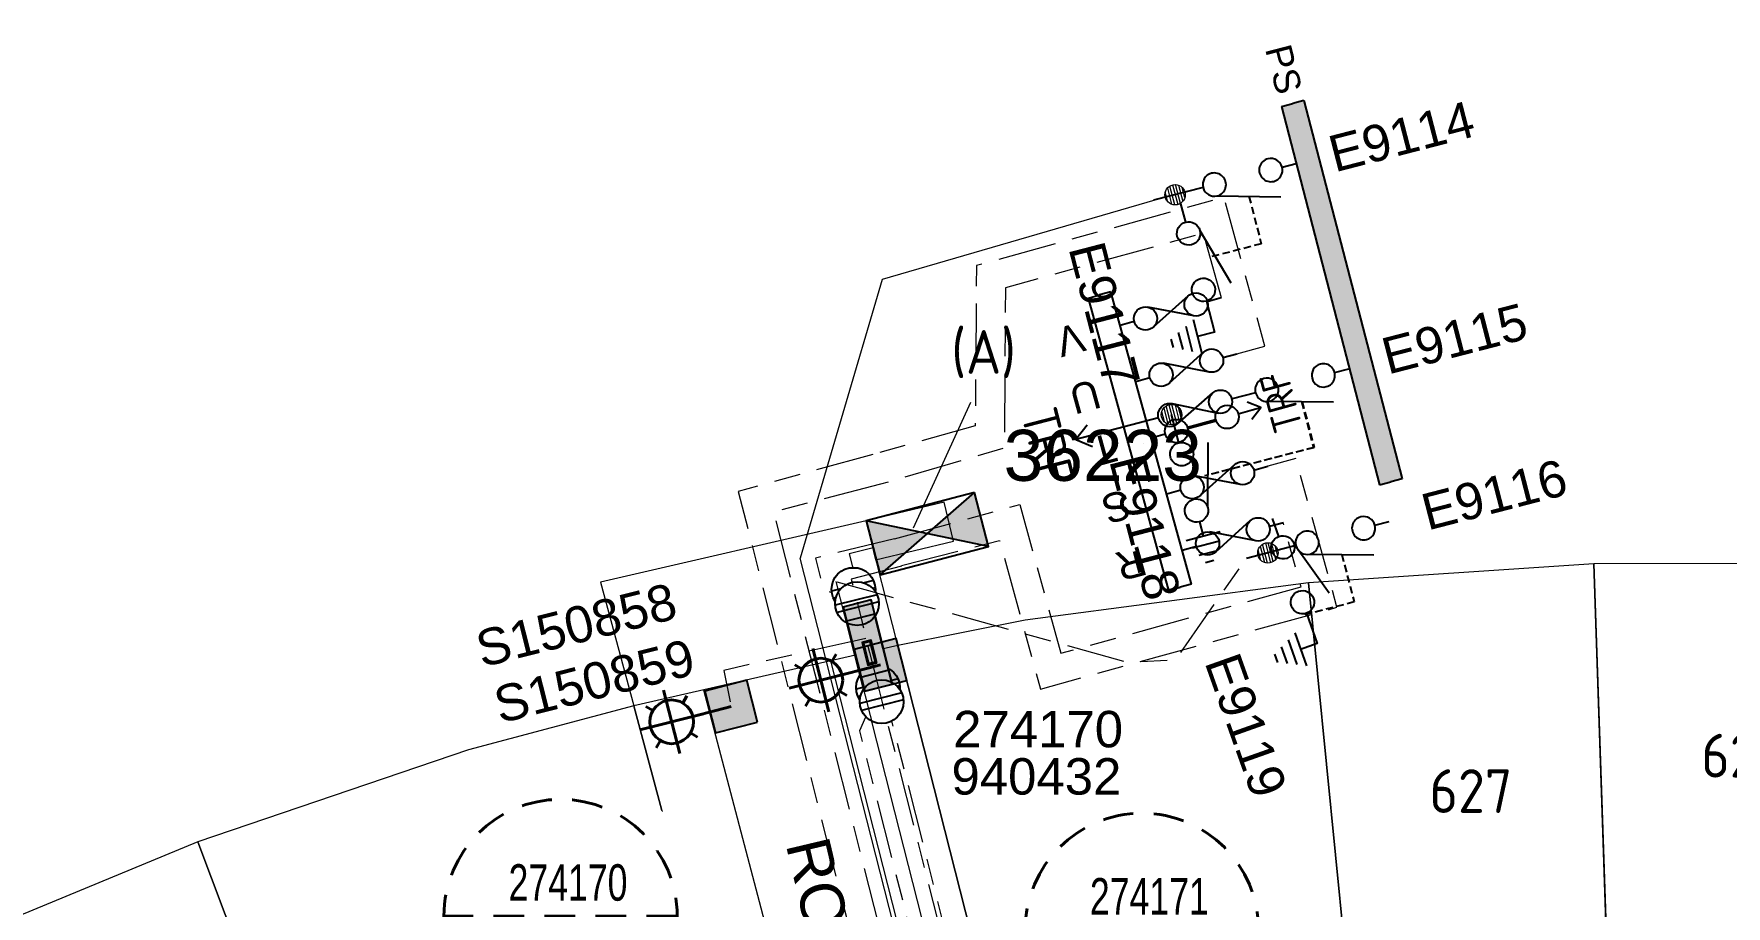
# Model space of a CAD drawing. Header units: metres. Extents: x 286940 to 288014, y 6148948 to 6150082.
# Drawn here: x 287141 to 287257.1, y 6149731.5 to 6149791.4 of the extents above; entities that cross this region are included whole.
import ezdxf
from ezdxf.enums import TextEntityAlignment as Align

# ---------------------------------------------------------------- set-up
doc = ezdxf.new("R2010")
doc.units = ezdxf.units.M
for name, pattern in [('A', [0]), ('Cable Exist UG', [8.2, 4, -1.2, 1.8, -1.2]), ('CENTERX2', [4, 2.5, -0.5, 0.5, -0.5]), ('Dash', [5, 3, -2]), ('DASHED', [0.75, 0.5, -0.25]), ('IE Trench LV', [6.5, 5, -1.5])]:
    doc.linetypes.add(name, pattern=pattern)
doc.layers.get('0').update_dxf_attribs({"color": 6})
for name, color, linetype, lineweight in [('_User Kerbs', 2, 'Continuous', 5), ('_User Stage 6 Trench', 255, 'Continuous', 5), ('Cadastre Developer_SP_NEW', 2, 'Continuous', 5), ('Cadastre Easements_SP_NEW', 2, 'Continuous', 5), ('Cadastre Roads_SP_NEW', 251, 'Continuous', 5)]:
    doc.layers.add(name, color=color, linetype=linetype, lineweight=lineweight)
for name, color, linetype in [('_User Stage 6 Columns', 2, 'Continuous'), ('_User Stage 6 HV', 7, 'Continuous'), ('_User Stage 6 Lanterns', 2, 'Continuous'), ('_User Stage 6 Lots', 7, 'Continuous'), ('_User Stage 6 LV', 7, 'Continuous'), ('Equip_HV_NEW', 2, 'Continuous'), ('Equip_LV_EXT', 7, 'Continuous'), ('Notes', 7, 'Continuous'), ('Notes_HV_MISC', 7, 'Continuous'), ('Notes_LV_MISC', 7, 'Continuous'), ('Notes_SL_MISC', 7, 'Continuous'), ('Notes_SP_MISC', 7, 'Continuous'), ('Panels_LV_SL_NEW', 2, 'Continuous'), ('Sub_LV_EXT', 7, 'Continuous'), ('Sub_SP_EXT', 7, 'Continuous'), ('Trench_SP_NEW', 2, 'Continuous')]:
    doc.layers.add(name, color=color, linetype=linetype)
doc.styles.add('ARIAL', font='arial.ttf', dxfattribs={"height": 2})
doc.styles.add('COLUMN_LABEL', font='arial.ttf')
doc.styles.add('iecARIAL', font='arial.ttf', dxfattribs={"height": 2})
doc.styles.add('iecDevPlan', font='isocp.shx', dxfattribs={"height": 1.8})
doc.styles.add('IESYMBOL1', font='isocp.shx')
doc.styles.add('LotNum', font='isocp.shx', dxfattribs={"height": 1.8})
doc.styles.add('POLE_LABEL', font='arial.ttf')
doc.styles.add('RoadName', font='arial.ttf', dxfattribs={"height": 2.5})
doc.styles.get("Standard").update_dxf_attribs({"font": 'arial.ttf'})
doc.styles.add('SWG_LABEL', font='arial.ttf')
doc.styles.add('SWITCH_LABEL', font='arial.ttf', dxfattribs={"height": 2.5})
doc.linetypes.add('Cable New UG', pattern='A,7,-0.25,["x",Standard,S=2,R=0,X=0.2,Y=-0.8],-2.1', length=9.35)
doc.linetypes.add('Cable x', pattern='A,7,-0.25,["x",Standard,S=2,R=0,X=0.2,Y=-0.8],-2.1', length=9.35)
doc.linetypes.add('IE Trench HV', pattern='A,7,-0.2,["/",Standard,S=3,R=0,X=0.6,Y=-1.4],-2.5', length=9.7)

# ---------------------------------------------------------------- blocks, each defined once
blk = doc.blocks.new('*U91')
for tag, height, flags, p in [('ASSET_NUM', 2.5, 8, (2, 4)), ('STREET_CODE', 0.2, 9, (1.5, 2)), ('OWNED_BY', 0.2, 9, (1.5, 1.8))]:
    blk.add_attdef(tag, text='', height=height, dxfattribs=dict(flags=flags)).set_placement(p, align=Align.MIDDLE_LEFT)
blk.add_wipeout([(-2.47, 0.99), (2.47, 0.99), (2.47, -0.99), (-2.47, -0.99)])
at = {"lineweight": -3}
blk.add_lwpolyline([(-2.47, 0.99), (2.47, 0.99), (2.47, -0.99), (-2.47, -0.99)], close=True, dxfattribs=at)
for tag, flags, p in [('OPERATED_BY', 9, (1.5, 1.6)), ('STATE', 9, (1.5, 1.2)), ('MAINTAINED_BY', 9, (1.5, 1.4)), ('SUPPORT_TYPE', 9, (1.5, 1)), ('SUBURB', 9, (1.5, 0.2)), ('STREETNAME', 9, (1.5, 0)), ('USAGE', 9, (1.5, 0.8)), ('LEGEND', 9, (1.5, 0.6)), ('PARENT', 9, (1.5, 0.4)), ('Z', 1, (1.5, -0.6)), ('LOCATION', 9, (1.5, -0.2)), ('NOTES', 9, (1.5, -0.4))]:
    blk.add_attdef(tag, text='', height=0.2, dxfattribs=dict(flags=flags)).set_placement(p, align=Align.MIDDLE_LEFT)
blk = doc.blocks.new('*U89')
for tag, p, flags in [('CONSTRUCTED_VOLTAGE', (0.89, -2.37), 9), ('OPERATED_BY', (0.87, -3.08), 9), ('ORIENTATION', (0.87, -3.62), 9), ('OWNED_BY', (0.88, -3.37), 9), ('ACTUAL_STATUS', (0.9, -2.61), 9), ('MAINTAINED_BY', (0.89, -2.84), 9), ('STATE', (0.86, -4.31), 9), ('SWITCH_TYPE', (0.86, -4.56), 9), ('USAGE', (0.88, -3.86), 9), ('LEGEND', (0.87, -4.82), 9), ('NOTES', (0.88, -4.06), 1), ('Z', (0.87, -5.06), 9)]:
    blk.add_attdef(tag, p, '', height=0.2, dxfattribs=dict(flags=flags))
blk.add_wipeout([(-1.06, 1.06), (-1.18, 0.92), (-1.29, 0.76), (-1.37, 0.59), (-1.43, 0.42), (-1.48, 0.23), (-1.49, 0.05), (-1.49, -0.14), (-1.46, -0.33), (-1.41, -0.51), (-1.33, -0.68), (-1.24, -0.84), (-1.12, -0.99), (-0.99, -1.12), (-0.84, -1.24), (-0.68, -1.33), (-0.51, -1.41), (-0.33, -1.46), (-0.14, -1.49), (0.05, -1.49), (0.23, -1.48), (0.42, -1.43), (0.59, -1.37), (0.76, -1.29), (0.92, -1.18), (1.06, -1.06), (1.18, -0.92), (1.29, -0.76), (1.37, -0.59), (1.43, -0.42), (1.48, -0.23), (1.49, -0.05), (1.49, 0.14), (1.46, 0.33), (1.41, 0.51), (1.33, 0.68), (1.24, 0.84), (1.12, 0.99), (0.99, 1.12), (0.84, 1.24), (0.68, 1.33), (0.51, 1.41), (0.33, 1.46), (0.14, 1.49), (-0.05, 1.49), (-0.23, 1.48), (-0.42, 1.43), (-0.59, 1.37), (-0.76, 1.29), (-0.92, 1.18)])
for p, q in [((-0.25, -1.48), (-0.25, 1.48)), ((0.25, -1.48), (0.25, 1.48))]:
    blk.add_line(p, q)
blk.add_circle((0, 0), 1.5)
at = {"flags": 9}
blk.add_attdef('TYPE', text='', height=0.2, dxfattribs=at).set_placement((0.88, -1.45), align=Align.MIDDLE_LEFT)
for tag, p in [('OPERATING_VOLTAGE', (0.89, -1.82)), ('NO_PHASES', (0.88, -2.1))]:
    blk.add_attdef(tag, p, '', height=0.2, dxfattribs=at)
blk = doc.blocks.new('PANEL_NEW')
at = {"layer": 'Panels_LV_SL_NEW'}
h = blk.add_hatch(color=256, dxfattribs=at)
h.paths.add_polyline_path([(-0.8, -0.32), (0.8, -0.32), (0.8, 0.32), (-0.8, 0.32)])
h.paths.add_polyline_path([(-0.72, 0.24), (0.72, 0.24), (0.72, -0.24), (-0.72, -0.24)], flags=16)
for points in [[(-0.8, -0.32), (0.8, -0.32), (0.8, 0.32), (-0.8, 0.32)], [(-0.72, -0.24), (0.72, -0.24), (0.72, 0.24), (-0.72, 0.24)]]:
    blk.add_lwpolyline(points, close=True)
blk.add_attdef('PARENT', (1.52, -2.43), '', height=2.5, rotation=90)
for tag, flags, p in [('CONNECTOR_TYPE', 9, (1.5, 0)), ('CONSTRUCTED_VOLTAGE', 9, (1.5, -0.2)), ('OPERATING_VOLTAGE', 9, (1.5, -0.6)), ('ORIENTATION', 9, (1.5, -0.8)), ('OWNED_BY', 9, (1.5, -1)), ('OPERATED_BY', 9, (1.5, -1.2)), ('NO_PHASES', 9, (1.5, -0.4)), ('STATE', 9, (1.5, -1.6)), ('Z', 1, (1.5, -2.2)), ('MAINTAINED_BY', 9, (1.5, -1.4)), ('USAGE', 9, (1.5, -1.8)), ('NOTES', 9, (1.5, -2))]:
    blk.add_attdef(tag, text='', height=0.2, dxfattribs=dict(flags=flags)).set_placement(p, align=Align.MIDDLE_LEFT)
blk = doc.blocks.new('*U39')
blk.add_blockref('*U91', (0, 2.01))
for tag, flags, p in [('OWNED_BY', 9, (1.5, -0.2)), ('OPERATED_BY', 9, (1.5, -0.4)), ('STATE', 9, (1.5, -0.8)), ('SUPPORT_TYPE', 9, (1.5, -1)), ('MAINTAINED_BY', 9, (1.5, -0.6)), ('USAGE', 9, (1.5, -1.2)), ('SUBURB', 9, (1.5, -1.8)), ('STREETNAME', 9, (1.5, -2)), ('LEGEND', 9, (1.5, -1.4)), ('PARENT', 9, (1.5, -1.6)), ('LOCATION', 9, (1.5, -2.2)), ('NOTES', 9, (1.5, -2.4)), ('Z', 1, (1.5, -2.6))]:
    blk.add_attdef(tag, text='', height=0.2, dxfattribs=dict(flags=flags)).set_placement(p, align=Align.MIDDLE_LEFT)
for name, p in [('*U89', (-3.47, 2.02)), ('*U89', (3.47, 2.01)), ('PANEL_NEW', (0, 2.01))]:
    blk.add_blockref(name, p)
for tag, height, flags, p in [('ASSET_NUM', 2.5, 8, (2, 4.78)), ('STREET_CODE', 0.2, 9, (1.5, 0))]:
    blk.add_attdef(tag, text='', height=height, dxfattribs=dict(flags=flags)).set_placement(p, align=Align.MIDDLE_LEFT)
blk = doc.blocks.new('BUS_8DJ10_3_SWITCH_NEW')
for p, q in [((-1.6, 0), (-1.6, 26.8)), ((-1.6, 26.8), (-0.8, 26.8)), ((0, 26.8), (-0.8, 26.8)), ((0, 0), (0, 26.8)), ((-1.6, 0), (-0.8, 0)), ((0, 0), (-0.8, 0))]:
    blk.add_line(p, q)
at = {"style": 'ARIAL'}
blk.add_attdef('SWG_TYPE', text='', height=1.8, rotation=90, dxfattribs=at).set_placement((-0.8, 27.54), align=Align.MIDDLE_LEFT)
blk.add_attdef('SUB_TYPE', text='', height=1.8, rotation=90, dxfattribs=at).set_placement((-0.8, -0.76), align=Align.MIDDLE_RIGHT)
blk = doc.blocks.new('SWG_SIE_ES_NEW')
for p, q in [((-5.79, 0.78), (-1.79, 1.93)), ((0.01, -1.21), (2.41, -1.21)), ((0.31, -1.81), (2.11, -1.81)), ((0.61, -2.41), (1.81, -2.41)), ((0.92, -3.01), (1.52, -3.01))]:
    blk.add_line(p, q)
for points in [[(-5.79, -0.82, -1), (-5.79, 0.78, -1)], [(-1.79, -0.81, -1), (-1.79, 0.79, -1)]]:
    blk.add_lwpolyline(points, format="xyb", close=True)
for points in [[(-6.59, -0.02), (-7.89, -0.02)], [(-0.99, -0.01), (1.21, -0.01), (1.21, -1.21)]]:
    blk.add_lwpolyline(points)
at = {"flags": 1}
blk.add_attdef('Z', (0, 0), '', height=0.2, dxfattribs=at)
at = {"style": 'SWITCH_LABEL', "flags": 9}
blk.add_attdef('STREET_CODE', text='', height=0.2, dxfattribs=at).set_placement((0, -0.2), align=Align.MIDDLE_LEFT)
at = {"flags": 9}
for tag, p in [('ORIENTATION', (0, -0.4)), ('SUBURB', (0, -1)), ('STREETNAME', (0, -1.2)), ('PARENT', (0, -0.6)), ('USAGE', (0, -0.8)), ('OPERATED_BY', (0, -2.01)), ('LOCATION', (0, -1.4)), ('NOTES', (0, -1.6)), ('OWNED_BY', (0, -1.78)), ('MAINTAINED_BY', (0, -2.21))]:
    blk.add_attdef(tag, text='', height=0.2, dxfattribs=at).set_placement(p, align=Align.MIDDLE_LEFT)
at = {"style": 'ARIAL', "flags": 8}
blk.add_attdef('ASSET_NUM', text='', height=2, dxfattribs=at).set_placement((14.3, -5.09), align=Align.MIDDLE_RIGHT)
blk = doc.blocks.new('SWG_SIE_SU_NEW')
blk.add_line((5.81, 0.79), (1.59, 1.94))
at = {"linetype": 'A', "lineweight": 0}
for p, q in [((7.98, 0.35), (7.98, -0.37)), ((8.18, -0.58), (8.18, 0.56)), ((8.38, 0.66), (8.38, -0.68)), ((8.58, -0.71), (8.58, 0.69)), ((8.78, 0.66), (8.78, -0.68)), ((8.98, -0.59), (8.98, 0.56)), ((9.18, 0.35), (9.18, -0.38))]:
    blk.add_line(p, q, dxfattribs=at)
at = {"linetype": 'DASHED'}
blk.add_lwpolyline([(3.7, 1.36), (3.7, 4.73), (7.22, 4.73)], dxfattribs=at)
for points in [[(1, 0), (0, 0)], [(6.6, -0.01), (10.1, -0.01)]]:
    blk.add_lwpolyline(points)
for points in [[(1.8, -0.8, 1), (1.8, 0.8, 1)], [(5.8, -0.81, 1), (5.8, 0.79, 1)]]:
    blk.add_lwpolyline(points, format="xyb", close=True)
at = {"linetype": 'A', "lineweight": 0}
blk.add_circle((8.58, -0.01), 0.7, dxfattribs=at)
at = {"style": 'SWG_LABEL', "flags": 8}
blk.add_attdef('ASSET_NUM', text='', height=2.5, rotation=179.9544, dxfattribs=at).set_placement((-2.4, 0.01), align=Align.MIDDLE_LEFT)
at = {"flags": 1}
blk.add_attdef('Z', (0, 0), '', height=0.2, dxfattribs=at)
at = {"style": 'SWITCH_LABEL', "flags": 9}
blk.add_attdef('STREET_CODE', text='', height=0.2, dxfattribs=at).set_placement((0, 0), align=Align.MIDDLE_LEFT)
at = {"flags": 9}
for tag, p in [('ORIENTATION', (0, -0.2)), ('SUBURB', (0, -0.8)), ('STREETNAME', (0, -1)), ('PARENT', (0, -0.4)), ('USAGE', (0, -0.6)), ('LOCATION', (0, -1.2)), ('OPERATED_BY', (-0.01, -1.84)), ('OWNED_BY', (-0.01, -1.62)), ('MAINTAINED_BY', (-0.01, -2.05)), ('NOTES', (0, -1.4))]:
    blk.add_attdef(tag, text='', height=0.2, dxfattribs=at).set_placement(p, align=Align.MIDDLE_LEFT)
blk = doc.blocks.new('SWG_SIE_TRF_NOES_NEW')
for p, q in [((7.01, 0.8), (2.79, 1.95)), ((14.68, 0), (20.54, 0))]:
    blk.add_line(p, q)
at = {"linetype": 'DASHED'}
blk.add_lwpolyline([(4.9, 1.38), (4.9, 4.64), (12.61, 4.64)], dxfattribs=at)
for points in [[(2.2, 0.01), (1.2, 0.01)], [(19.54, -0.75), (20.54, 0), (19.54, 0.75)], [(7.8, 0), (9.45, 0)]]:
    blk.add_lwpolyline(points)
for points in [[(3, -0.79, 1), (3, 0.81, 1)], [(7, -0.8, 1), (7, 0.8, 1)]]:
    blk.add_lwpolyline(points, format="xyb", close=True)
at = {"flags": 1}
blk.add_attdef('Z', (0, 0), '', height=0.2, dxfattribs=at)
at = {"style": 'SWITCH_LABEL', "flags": 9}
blk.add_attdef('STREET_CODE', text='', height=0.2, dxfattribs=at).set_placement((0, -0.2), align=Align.MIDDLE_LEFT)
at = {"flags": 9}
for tag, p in [('ORIENTATION', (0, -0.4)), ('SUBURB', (0, -1)), ('STREETNAME', (0, -1.2)), ('PARENT', (0, -0.6)), ('USAGE', (0, -0.8)), ('OPERATED_BY', (0, -2.11)), ('LOCATION', (0, -1.4)), ('NOTES', (0, -1.6)), ('OWNED_BY', (0, -1.89)), ('MAINTAINED_BY', (0, -2.32))]:
    blk.add_attdef(tag, text='', height=0.2, dxfattribs=at).set_placement(p, align=Align.MIDDLE_LEFT)
blk = doc.blocks.new('SWG_FUSE_NEW')
for points in [[(1.15, 0.72), (4.04, -0.71)], [(1.16, -0.72), (4.04, 0.73)]]:
    blk.add_lwpolyline(points)
for centre in [(0.8, 0), (4.4, 0.01)]:
    blk.add_circle(centre, 0.8)
blk = doc.blocks.new('SWG_SIE_TRF_NEW')
at = {"linetype": 'CENTERX2'}
blk.add_blockref('SWG_SIE_TRF_NOES_NEW', (0, 0), dxfattribs=at)
at = {"linetype": 'CENTERX2', "rotation": 180}
blk.add_blockref('SWG_FUSE_NEW', (14.68, 0), dxfattribs=at)
at = {"style": 'IESYMBOL1'}
blk.add_text('TRF', height=2.5, rotation=89.9826, dxfattribs=at).set_placement((22.51, -0.05), align=Align.MIDDLE_CENTER)
blk = doc.blocks.new('*U14')
blk.add_hatch(color=256).paths.add_polyline_path([(-2.475, 3), (-2.475, 1.02), (2.475, 1.02), (2.475, 3)])
blk.add_lwpolyline([(-2.475, 1.02), (2.475, 1.02), (2.475, 3), (-2.475, 3)], close=True)
at = {"style": 'iecARIAL', "flags": 8}
blk.add_attdef('ASSET_NUM', (1.5, 3.5), '', height=2.5, dxfattribs=at)
for tag, p, flags in [('OWNED_BY', (0, -0.2), 9), ('STATE', (0, -0.4), 9), ('SUPPORT_TYPE', (0, -0.6), 9), ('USAGE', (0, -0.8), 9), ('LEGEND', (0, -1), 9), ('LOCATION', (0, -1.2), 9), ('STREETNAME', (0, -1.8), 9), ('SUBURB', (0, -2), 1), ('NOTES', (0, -1.4), 9), ('PARENT', (0, -1.6), 9)]:
    blk.add_attdef(tag, p, '', height=0.2, dxfattribs=dict(flags=flags))
blk = doc.blocks.new('SUB_PADMOUNT_EXT')
for points in [[(0, 0), (-3.84, 1.92), (-3.84, -1.92)], [(0, 0), (3.84, 1.92), (3.84, -1.92)]]:
    blk.add_hatch(color=256).paths.add_polyline_path(points)
for p, q in [((3.84, 1.92), (-3.84, -1.92)), ((-3.84, 1.92), (3.84, -1.92))]:
    blk.add_line(p, q)
blk.add_lwpolyline([(-3.84, -1.92), (3.84, -1.92), (3.84, 1.92), (-3.84, 1.92)], close=True)
for tag, height, flags, p in [('ASSET_NUM', 3.5, 8, (2, 2)), ('STREET_CODE', 0.2, 9, (1.5, 0)), ('CONSTRUCTED_VOLTAGE', 0.2, 9, (1.5, -0.2)), ('OPERATING_VOLTAGE', 0.2, 9, (1.5, -0.6)), ('ORIENTATION', 0.2, 9, (1.5, -0.8)), ('OWNED_BY', 0.2, 9, (1.5, -1)), ('OPERATED_BY', 0.2, 9, (1.5, -1.2)), ('NO_PHASES', 0.2, 9, (1.5, -0.4)), ('SECONDARY_VOLTAGE', 0.2, 9, (1.5, -1.6)), ('STATE', 0.2, 9, (1.5, -1.8)), ('SUBSTATION_TYPE', 0.2, 9, (1.5, -2.2)), ('MAINTAINED_BY', 0.2, 9, (1.5, -1.4)), ('PARENT', 0.2, 9, (1.5, -2)), ('USAGE', 0.2, 9, (1.5, -2.4)), ('STREETNAME', 0.2, 9, (1.5, -3)), ('SUBURB', 0.2, 9, (1.5, -3.2)), ('LEGEND', 0.2, 9, (1.5, -2.6)), ('LOCATION', 0.2, 9, (1.5, -2.8)), ('NOTES', 0.2, 9, (1.5, -3.4)), ('Z', 0.2, 1, (1.5, -3.6))]:
    blk.add_attdef(tag, text='', height=height, dxfattribs=dict(flags=flags)).set_placement(p, align=Align.MIDDLE_LEFT)
blk = doc.blocks.new('SLANTERN_NUM_EXT')
blk.add_wipeout([(-0.31, 10), (-0.94, 9.96), (-1.57, 9.88), (-2.18, 9.76), (-2.79, 9.61), (-3.39, 9.41), (-3.97, 9.18), (-4.54, 8.91), (-5.09, 8.61), (-5.62, 8.27), (-6.13, 7.91), (-6.62, 7.5), (-7.07, 7.07), (-7.5, 6.62), (-7.91, 6.13), (-8.27, 5.62), (-8.61, 5.09), (-8.91, 4.54), (-9.18, 3.97), (-9.41, 3.39), (-9.61, 2.79), (-9.76, 2.18), (-9.88, 1.57), (-9.96, 0.94), (-10, 0.31), (-10, -0.31), (-9.96, -0.94), (-9.88, -1.57), (-9.76, -2.18), (-9.61, -2.79), (-9.41, -3.39), (-9.18, -3.97), (-8.91, -4.54), (-8.61, -5.09), (-8.27, -5.62), (-7.91, -6.13), (-7.5, -6.62), (-7.07, -7.07), (-6.62, -7.5), (-6.13, -7.91), (-5.62, -8.27), (-5.09, -8.61), (-4.54, -8.91), (-3.97, -9.18), (-3.39, -9.41), (-2.79, -9.61), (-2.18, -9.76), (-1.57, -9.88), (-0.94, -9.96), (-0.31, -10), (0.31, -10), (0.94, -9.96), (1.57, -9.88), (2.18, -9.76), (2.79, -9.61), (3.39, -9.41), (3.97, -9.18), (4.54, -8.91), (5.09, -8.61), (5.62, -8.27), (6.13, -7.91), (6.62, -7.5), (7.07, -7.07), (7.5, -6.62), (7.91, -6.13), (8.27, -5.62), (8.61, -5.09), (8.91, -4.54), (9.18, -3.97), (9.41, -3.39), (9.61, -2.79), (9.76, -2.18), (9.88, -1.57), (9.96, -0.94), (10, -0.31), (10, 0.31), (9.96, 0.94), (9.88, 1.57), (9.76, 2.18), (9.61, 2.79), (9.41, 3.39), (9.18, 3.97), (8.91, 4.54), (8.61, 5.09), (8.27, 5.62), (7.91, 6.13), (7.5, 6.62), (7.07, 7.07), (6.62, 7.5), (6.13, 7.91), (5.62, 8.27), (5.09, 8.61), (4.54, 8.91), (3.97, 9.18), (3.39, 9.41), (2.79, 9.61), (2.18, 9.76), (1.57, 9.88), (0.94, 9.96), (0.31, 10)])
at = {"linetype": 'Dash', "lineweight": 40, "ltscale": 0.7}
blk.add_line((8, 0), (-8, 0), dxfattribs=at)
blk.add_circle((0, 0), 8, dxfattribs=at)
at = {"lineweight": 40, "width": 0.7}
for tag, p in [('SNUMBER', (0.51, 1.05)), ('CNUMBER', (0.44, -3.15))]:
    blk.add_attdef(tag, text='', height=2.5, dxfattribs=at).set_placement(p, align=Align.CENTER)
at = {"lineweight": 40, "flags": 1}
blk.add_attdef('Z', (0, 0), '', height=0.2, dxfattribs=at)
blk = doc.blocks.new('SL_LANTERN_EXT')
at = {"lineweight": 40}
for p, q in [((0, 1.97), (0, 6.47)), ((-1.46, 5.68), (-1.06, 5.28)), ((1.46, 5.68), (1.06, 5.28)), ((-2.25, 4.22), (2.25, 4.22)), ((-1.46, 2.76), (-1.06, 3.16)), ((0, 0), (0, 2.72)), ((1.46, 2.76), (1.06, 3.16))]:
    blk.add_line(p, q, dxfattribs=at)
blk.add_circle((0, 4.22), 1.5, dxfattribs=at)
at = {"style": 'iecARIAL', "flags": 8}
blk.add_attdef('ASSET_NUM', (1.5, 1.5), '', height=2.5, dxfattribs=at)
for tag, p, height, flags in [('CONSTRUCTED_VOLTAGE', (0.98, -0.65), 0.2, 9), ('CONTROL_TYPE', (0.98, -0.85), 0.2, 9), ('LANTERN_PURPOSE', (0.98, -1.05), 0.2, 9), ('LANTERN_TYPE', (0.98, -1.25), 0.2, 9), ('LNUMBER', (2.18, -3.25), 2.5, 8), ('OPERATING_VOLTAGE', (0.98, -1.65), 0.2, 9), ('ORIENTATION', (0.98, -1.85), 0.2, 9), ('OWNED_BY', (0.98, -2.05), 0.2, 9), ('STATE', (0.98, -2.25), 0.2, 9), ('NO_PHASES', (0.98, -1.45), 0.2, 9), ('USAGE', (0.98, -2.45), 0.2, 9), ('CEXIST', (0.98, -2.65), 0.2, 9), ('CNEW', (0.98, -2.85), 0.2, 9), ('CNUMBER', (0.98, -3.05), 0.2, 9), ('CREMOVE', (0.98, -3.25), 0.2, 9), ('CREPLACE', (0.98, -3.45), 0.2, 9), ('LKINGHEIGHT', (0.98, -3.65), 0.2, 9), ('LBRACKET', (0.98, -3.85), 0.2, 9), ('LBRACKETVOCAB', (0.98, -4.05), 0.2, 9), ('LCATEGORY', (0.98, -4.25), 0.2, 9), ('LCHARGE1', (0.98, -4.45), 0.2, 9), ('LCHARGE1PERCENT', (0.98, -4.65), 0.2, 9), ('LCHARGE2', (0.98, -4.85), 0.2, 9), ('LCHARGE2PERCENT', (0.98, -5.05), 0.2, 9), ('LCHARGE3', (0.98, -5.25), 0.2, 9), ('LCHARGE3PERCENT', (0.98, -5.45), 0.2, 9), ('LEXIST', (0.98, -5.65), 0.2, 9), ('LLAMP', (0.98, -5.85), 0.2, 9), ('LLAMPVOCAB', (0.98, -6.05), 0.2, 9), ('LMAST', (0.98, -6.25), 0.2, 9), ('LMASTVOCAB', (0.98, -6.45), 0.2, 9), ('LNEW', (0.98, -6.65), 0.2, 9), ('LANTNUMBER', (0.98, -6.85), 0.2, 9), ('LOUTREACH', (0.98, -7.25), 0.2, 9), ('LOUTREACHVOCAB', (0.98, -7.45), 0.2, 9), ('LRATECODE', (0.98, -7.65), 0.2, 9), ('LREMOVE', (0.98, -7.85), 0.2, 9), ('LREPLACE', (0.98, -8.05), 0.2, 9), ('LTYPE', (0.98, -8.25), 0.2, 9), ('STREETNAME', (0.98, -9.25), 0.2, 9), ('SUBURB', (0.98, -9.45), 0.2, 1), ('LTYPEVOCAB', (0.98, -8.45), 0.2, 9), ('LEGEND', (0.98, -8.65), 0.2, 9), ('LOCATION', (0.98, -8.85), 0.2, 9), ('NOTES', (0.98, -9.05), 0.2, 9)]:
    blk.add_attdef(tag, p, '', height=height, dxfattribs=dict(flags=flags))
blk = doc.blocks.new('COLUMN_EXT')
blk.add_hatch(color=256).paths.add_polyline_path([(-1.49, 1.48), (-1.49, -1.49), (1.48, -1.49), (1.48, 1.48)])
blk.add_lwpolyline([(-1.49, -1.49), (1.48, -1.49), (1.48, 1.48), (-1.49, 1.48)], close=True)
for tag, height, style, flags, p in [('ASSET_NUM', 2.5, 'COLUMN_LABEL', 8, (2, 2)), ('STRUCTURE_PLANT_NUMBER', 0.2, 'POLE_LABEL', 9, (1.81, 0.03)), ('STREET_CODE', 0.2, 'COLUMN_LABEL', 9, (1.81, -0.2))]:
    blk.add_attdef(tag, text='', height=height, dxfattribs=dict(style=style, flags=flags)).set_placement(p, align=Align.MIDDLE_LEFT)
at = {"flags": 9}
for tag, p in [('COLUMN_TYPE', (1.81, -0.4)), ('OWNED_BY', (1.81, -0.6)), ('STATE', (1.81, -0.8)), ('USAGE', (1.81, -1)), ('LEGEND', (1.81, -1.2)), ('STREETNAME', (1.81, -1.6)), ('SUBURB', (1.81, -1.8)), ('LOCATION', (1.81, -1.4)), ('NOTES', (1.81, -2))]:
    blk.add_attdef(tag, text='', height=0.2, dxfattribs=at).set_placement(p, align=Align.MIDDLE_LEFT)
at = {"flags": 1}
blk.add_attdef('Z', (1.81, -2.35), '', height=0.2, dxfattribs=at)
blk = doc.blocks.new('LV_UG_DFUSE_CLOSED_EXT')
for points in [[(1, 0), (0, 0)], [(5.04, 0.73), (2.16, -0.72)], [(5.05, -0.71), (2.16, 0.72)], [(6.2, 0.01), (7.2, 0.01)]]:
    blk.add_lwpolyline(points)
for centre in [(1.8, 0), (5.4, 0.01)]:
    blk.add_circle(centre, 0.8)
at = {"flags": 9}
for tag, p in [('ACTUAL_STATUS', (0, 0)), ('CONSTRUCTED_VOLTAGE', (0, -0.2)), ('OPERATING_VOLTAGE', (0, -0.6)), ('ORIENTATION', (0, -0.8)), ('STATE', (0, -1)), ('SWITCH_TYPE', (0, -1.2)), ('NO_PHASES', (0, -0.4)), ('USAGE', (0, -1.4)), ('NOTES', (0, -1.6))]:
    blk.add_attdef(tag, text='', height=0.2, dxfattribs=at).set_placement(p, align=Align.MIDDLE_LEFT)
at = {"flags": 1}
blk.add_attdef('Z', (0, 0), '', height=0.2, dxfattribs=at)
blk = doc.blocks.new('TX_LINK_EXT')
h = blk.add_hatch(color=256)
edge = h.paths.add_edge_path()
edge.add_line((2.6, 0.05), (4.6, 0.05))
edge.add_arc((5.4, 0.01), 0.8, 177.2353, 184.4027)
edge.add_line((4.6, -0.05), (2.6, -0.05))
edge.add_arc((1.8, 0), 0.8, 356.4167, 363.5833)
for points in [[(1, 0), (0, 0)], [(2.6, 0.05), (4.6, 0.05)], [(6.2, 0.01), (7.2, 0.01)], [(2.6, -0.05), (4.6, -0.05)]]:
    blk.add_lwpolyline(points)
for centre in [(1.8, 0), (5.4, 0.01)]:
    blk.add_circle(centre, 0.8)
for centre, start, end in [((1.8, 0), 356.4167, 3.5833), ((5.4, 0.01), 177.2353, 184.4027)]:
    blk.add_arc(centre, 0.8, start, end)
at = {"layer": 'Sub_LV_EXT'}
blk.add_line((7.2, 0.01), (7.8, 0.01), dxfattribs=at)
blk.add_lwpolyline([(7, -0.59), (7.8, 0.01), (7, 0.61)], dxfattribs=at)
at = {"flags": 1}
blk.add_attdef('Z', (0, 0), '', height=0.2, dxfattribs=at)
at = {"layer": 'Sub_LV_EXT', "color": 7, "style": 'IESYMBOL1'}
blk.add_text('TRF', height=2, rotation=90, dxfattribs=at).set_placement((9.24, 0.01), align=Align.MIDDLE_CENTER)
at = {"layer": 'Sub_LV_EXT', "flags": 1}
for tag, p in [('USAGE', (2.14, -1.14)), ('ORIENTATION', (2.14, -1.53)), ('NOTES', (2.14, -3.07))]:
    blk.add_attdef(tag, p, '', height=0.2, dxfattribs=at)
blk = doc.blocks.new('*U45')
at = {"layer": 'Sub_LV_EXT'}
for p, q in [((-1.6, 0), (-1.6, 20.8)), ((-1.6, 20.8), (-0.8, 20.8)), ((0, 20.8), (-0.8, 20.8)), ((0, 0), (0, 20.8)), ((-1.6, 0), (-0.8, 0)), ((0, 0), (-0.8, 0))]:
    blk.add_line(p, q, dxfattribs=at)

msp = doc.modelspace()

# ---------------------------------------------------------------- hatches: boundary and pattern name
at = {"layer": 'Equip_HV_NEW', "linetype": 'Cable New UG', "lineweight": 0}
h = msp.add_hatch(color=2, dxfattribs=at)
h.dxf.hatch_style = 1
h.paths.add_polyline_path([(287228.13382, 6149786.77943), (287226.58508, 6149786.37769), (287233.31426, 6149760.43625), (287234.863, 6149760.838)])
h.paths.add_polyline_path([(287224.85886, 6149790.65854), (287225.9348, 6149786.51069), (287228.63744, 6149787.21176), (287227.5615, 6149791.35961)], flags=9)

# ---------------------------------------------------------------- linework, layer by layer
at = {"layer": '_User Kerbs', "color": 251, "linetype": 'Continuous', "flags": 128}
msp.add_lwpolyline([(287186.94941, 6149746.37934), (287186.94941, 6149746.37934), (287198.20499, 6149703.6091, -0.408810043), (287191.09776, 6149691.16223, 0.086437931), (287115.07711, 6149654.60304), (287074.65782, 6149625.70414), (287069.5582, 6149622.05802, 0.061215881), (287063.13557, 6149616.90133, 0.047074233), (287059.88129, 6149612.86002, 0.110883106), (287055.53196, 6149601.40906), (287043.87262, 6149520.58426, 0.022607086), (287043.65787, 6149518.40123, 0.02259159), (287043.64104, 6149516.20921, 0.02259159)], format="xyb", dxfattribs=at)
at = {"layer": '_User Stage 6 Lots', "lineweight": 0}
for points in [[(287249.68158, 6149705.18275), (287248.01989, 6149755.01543), (287228.45245, 6149753.72278), (287233.37432, 6149703.9656, -0.016317406), (287249.68624, 6149705.04318, -0.016668141)], [(287266.03833, 6149705.19916), (287267.62997, 6149755.02918), (287248.01989, 6149755.01543), (287249.69957, 6149705.04362, -0.016304088), (287266.03371, 6149705.05464, 0.013401178)], [(287200.27981, 6149749.41872), (287211.35252, 6149705.87079), (287217.51048, 6149701.88297, -0.015969967), (287233.37432, 6149703.9656), (287228.45245, 6149753.72278), (287209.01097, 6149751.15675), (287200.27981, 6149749.41872)], [(287190.17223, 6149695.81578), (287193.76663, 6149701.96794), (287182.16108, 6149745.28759), (287170.83613, 6149742.25358), (287152.26529, 6149735.9544), (287169.86268, 6149689.15339, -0.021340028), (287190.17223, 6149695.81578, 2.338943513)]]:
    msp.add_lwpolyline(points, format="xyb", dxfattribs=at)
msp.add_lwpolyline([(287154.75705, 6149682.90377, -0.016318213), (287169.86274, 6149689.15341), (287152.26568, 6149735.95453), (287134.14483, 6149728.45743)], format="xyb", close=True, dxfattribs=at)
at = {"layer": '_User Stage 6 Trench', "linetype": 'Cable Exist UG'}
msp.add_lwpolyline([(287196.9407, 6149755.69847), (287209.86897, 6149704.80618), (287216.58642, 6149700.45605)], dxfattribs=at)
at = {"layer": 'Cadastre Easements_SP_NEW', "color": 2, "flags": 128}
msp.add_lwpolyline([(287201.34801, 6149757.48989), (287205.28772, 6149766.11231)], dxfattribs=at)
at = {"layer": 'Cadastre Roads_SP_NEW', "color": 2, "flags": 128}
msp.add_lwpolyline([(287182.16108, 6149745.28759), (287193.76663, 6149701.96794), (287211.35252, 6149705.87079), (287200.27981, 6149749.41872)], close=True, dxfattribs=at)
at = {"layer": 'Notes_HV_MISC', "linetype": 'A', "lineweight": 0}
for p, q in [((287218.55922, 6149764.74636), (287218.37669, 6149765.45)), ((287218.517, 6149765.70563), (287218.80609, 6149764.59116)), ((287219.02371, 6149764.54878), (287218.68657, 6149765.84845)), ((287218.87297, 6149765.92641), (287219.22449, 6149764.57126)), ((287219.41063, 6149764.65023), (287219.07402, 6149765.94787)), ((287219.29199, 6149765.90413), (287219.57985, 6149764.7944)), ((287219.7193, 6149765.05332), (287219.53971, 6149765.74565))]:
    msp.add_line(p, q, dxfattribs=at)
at = {"layer": 'Notes_HV_MISC'}
for p, q in [((287221.53799, 6149758.87121), (287221.55596, 6149763.34009)), ((287220.05667, 6149756.62311), (287222.37853, 6149757.23053)), ((287220.49875, 6149756.11857), (287222.24015, 6149756.57413)), ((287220.94084, 6149755.61403), (287222.10177, 6149755.91774)), ((287221.38293, 6149755.10949), (287221.96339, 6149755.26135))]:
    msp.add_line(p, q, dxfattribs=at)
at = {"layer": 'Notes_HV_MISC', "linetype": 'DASHED'}
msp.add_lwpolyline([(287228.00835, 6149766.15192), (287228.82746, 6149762.9942), (287221.54698, 6149761.10565)], dxfattribs=at)
at = {"layer": 'Notes_HV_MISC'}
for points in [[(287219.54921, 6149763.31246), (287219.04703, 6149765.24839)], [(287220.96651, 6149757.89478), (287221.2176, 6149756.92682)]]:
    msp.add_lwpolyline(points, dxfattribs=at)
at = {"layer": 'Notes_HV_MISC', "color": 2, "linetype": 'Cable x', "lineweight": 0, "flags": 128}
msp.add_lwpolyline([(287217.11656, 6149763.28778), (287217.11656, 6149763.28778), (287217.11656, 6149763.28778), (287217.11656, 6149763.28778)], dxfattribs=at)
at = {"layer": 'Notes_HV_MISC'}
for points in [[(287218.97773, 6149762.33604, -1), (287220.52564, 6149762.74098, -1)], [(287219.99008, 6149758.46627, -1), (287221.53799, 6149758.87121, -1)]]:
    msp.add_lwpolyline(points, format="xyb", close=True, dxfattribs=at)
at = {"layer": 'Notes_HV_MISC', "linetype": 'A', "lineweight": 0}
msp.add_circle((287219.04703, 6149765.24839), 0.7, dxfattribs=at)
at = {"layer": 'Notes_LV_MISC', "color": 7, "linetype": 'Cable Exist UG', "lineweight": 0, "flags": 128}
for points in [[(287223.53106, 6149769.4143), (287225.45911, 6149769.9459), (287222.64675, 6149780.14639), (287205.66541, 6149775.46449), (287205.59249, 6149764.46834), (287198.56419, 6149762.51136)], [(287222.47442, 6149773.24674), (287221.25027, 6149777.68675), (287207.65534, 6149773.93851), (287207.58242, 6149762.94236), (287199.09061, 6149760.47325)], [(287200.05479, 6149756.74026), (287194.62836, 6149755.41316), (287195.168, 6149753.29082), (287197.50284, 6149752.30182)]]:
    msp.add_lwpolyline(points, dxfattribs=at)
for points in [[(287198.56419, 6149762.51136), (287189.33818, 6149759.98675), (287205.17264, 6149697.55623, 0.052573851), (287155.57775, 6149681.08999, 0.052573851)], [(287199.09061, 6149760.47325), (287191.75957, 6149758.57974), (287207.64337, 6149696.0828, 0.079442381), (287133.90794, 6149667.65245), (287131.23434, 6149668.39415), (287127.91796, 6149666.35858)], [(287198.95049, 6149746.53072), (287197.64041, 6149743.56705), (287207.86224, 6149703.36556), (287216.63896, 6149697.68186, -0.075581216), (287290.7352, 6149699.00406), (287293.32912, 6149700.6074), (287300.67255, 6149699.49766), (287302.29978, 6149697.17595, -0.011798605), (287313.69136, 6149694.81778), (287359.38181, 6149684.2294), (287361.78289, 6149685.72597), (287366.6051, 6149684.60846), (287368.10688, 6149682.20743), (287425.08444, 6149669.00335), (287428.50972, 6149670.2523), (287430.92083, 6149669.69355)]]:
    msp.add_lwpolyline(points, format="xyb", dxfattribs=at)
at = {"layer": 'Trench_SP_NEW', "linetype": 'IE Trench HV', "lineweight": 0, "flags": 128}
msp.add_lwpolyline([(287198.58837, 6149756.11703), (287196.9407, 6149755.69847)], dxfattribs=at)

# ---------------------------------------------------------------- block references
at = {"layer": 'Equip_HV_NEW'}
ref = msp.add_blockref('BUS_8DJ10_3_SWITCH_NEW', (287226.58508, 6149786.37769), dxfattribs=dict(at, rotation=194.5419584538245))
ref.add_attrib('SUB_TYPE', 'PS', dxfattribs={"layer": '0', "height": 1.8, "rotation": 284.5419586, "style": 'ARIAL'}).set_placement((287227.16928, 6149787.31166), align=Align.MIDDLE_RIGHT)
ref = msp.add_blockref('SWG_SIE_SU_NEW', (287227.60375, 6149782.46939), dxfattribs=dict(at, rotation=194.5419584538245))
ref.add_attrib('ASSET_NUM', 'E9114', dxfattribs={"layer": '0', "height": 2.5, "rotation": 14.4963321, "style": 'SWG_LABEL'}).set_placement((287229.92977, 6149783.06079), align=Align.MIDDLE_LEFT)
ref = msp.add_blockref('SWG_SIE_ES_NEW', (287221.69615, 6149772.07367), dxfattribs=dict(at, rotation=284.5419584538246))
ref.add_attrib('ASSET_NUM', 'E9117', dxfattribs={"layer": '0', "height": 2.5, "rotation": 284.5419586, "style": 'SWG_LABEL'}).set_placement((287215.71645, 6149767.20834), align=Align.MIDDLE_RIGHT)
at = {"layer": 'Equip_HV_NEW', "linetype": 'CENTERX2'}
ref = msp.add_blockref('SWG_SIE_TRF_NEW', (287232.36393, 6149768.70262), dxfattribs=dict(at, rotation=194.5419584538245))
ref.add_attrib('ASSET_NUM', 'E9115', dxfattribs={"layer": '0', "height": 2.5, "rotation": 14.4963321, "style": 'SWG_LABEL'}).set_placement((287233.57216, 6149769.19552), align=Align.MIDDLE_LEFT)
at = {"layer": 'Equip_HV_NEW'}
ref = msp.add_blockref('SWG_SIE_SU_NEW', (287233.96952, 6149757.90995), dxfattribs=dict(at, rotation=194.5419584538245))
ref.add_attrib('ASSET_NUM', 'E9116', dxfattribs={"layer": '0', "height": 2.5, "rotation": 14.4963321, "style": 'SWG_LABEL'}).set_placement((287236.29554, 6149758.50136), align=Align.MIDDLE_LEFT)
at = {"layer": 'Equip_LV_EXT', "linetype": 'IE Trench LV', "lineweight": 0, "rotation": 15.41446026953245}
for name, p in [('*U45', (287220.41759, 6149753.61849)), ('LV_UG_DFUSE_CLOSED_EXT', (287215.52689, 6149771.35659)), ('LV_UG_DFUSE_CLOSED_EXT', (287216.59921, 6149767.50301)), ('TX_LINK_EXT', (287217.65327, 6149763.64438)), ('LV_UG_DFUSE_CLOSED_EXT', (287218.7256, 6149759.79078)), ('LV_UG_DFUSE_CLOSED_EXT', (287219.7888, 6149755.93467))]:
    msp.add_blockref(name, p, dxfattribs=at)
at = {"layer": 'Notes_SL_MISC'}
ref = msp.add_blockref('SL_LANTERN_EXT', (287216.53762, 6149715.84876), dxfattribs=dict(at, rotation=104.323))
ref.add_attrib('ASSET_NUM', '274171', (287210.16375, 6149729.99341), dxfattribs={"layer": '0', "height": 2.5, "style": 'iecARIAL'})

# ---------------------------------------------------------------- texts
at = {"layer": 'Cadastre Easements_SP_NEW', "color": 2, "style": 'iecDevPlan'}
msp.add_text('(A)', height=3, dxfattribs=at).set_placement((287206.16321, 6149769.54878), align=Align.MIDDLE_CENTER)
at = {"layer": 'Equip_LV_EXT', "char_height": 2, "width": 1.1318539, "attachment_point": 1, "rotation": 195.4144603, "style": 'iecARIAL'}
for s, insert in [('V', (287213.27838, 6149769.66294)), ('U', (287214.35738, 6149765.7766)), ('T', (287215.45095, 6149762.10076)), ('S', (287216.43532, 6149758.21302)), ('R', (287217.51432, 6149754.32668))]:
    msp.add_mtext(s, dxfattribs=dict(at, insert=insert))
at = {"layer": 'Notes', "color": 2, "lineweight": 0, "style": 'RoadName'}
msp.add_text('ROAD 1', height=3, rotation=283.3449768, dxfattribs=at).set_placement((287192.58064, 6149735.79163))
at = {"layer": 'Notes_HV_MISC', "linetype": 'Cable New UG', "lineweight": 0, "insert": (287217.17956, 6149762.73713), "char_height": 2.5, "attachment_point": 1, "rotation": 284.5805751, "style": 'iecARIAL'}
msp.add_mtext_dynamic_manual_height_columns('E9118', width=5.3564433, gutter_width=10, heights=[0], dxfattribs=at)

# ---------------------------------------------------------------- next in the draw order: texts
at = {"layer": '_User Stage 6 Lots', "lineweight": 0, "char_height": 3, "width": 8.6113974, "attachment_point": 2, "style": 'LotNum', "bg_fill": 3, "box_fill_scale": 1.5, "bg_fill_color": 256, "bg_fill_true_color": 13158600, "bg_fill_transparency": 0}
for s, insert in [('628', (287258.3013, 6149743.3602)), ('627', (287239.5844, 6149740.93293)), ('626', (287219.16972, 6149738.78277))]:
    msp.add_mtext(s, dxfattribs=dict(at, insert=insert))

# ---------------------------------------------------------------- next in the draw order: linework, layer by layer
at = {"layer": '_User Kerbs', "color": 251, "linetype": 'Continuous', "flags": 128}
msp.add_lwpolyline([(287195.66674, 6149748.36692), (287206.7453, 6149704.79602, 0.389050326), (287218.31306, 6149697.2214, -0.097820328), (287313.52656, 6149694.10664), (287412.95186, 6149671.22569), (287412.95186, 6149671.22569)], format="xyb", dxfattribs=at)

# ---------------------------------------------------------------- next in the draw order: block references
at = {"layer": 'Equip_HV_NEW'}
ref = msp.add_blockref('SWG_SIE_ES_NEW', (287228.64155, 6149750.69641), dxfattribs=dict(at, rotation=289.5419584538246))
ref.add_attrib('ASSET_NUM', 'E9119', dxfattribs={"layer": '0', "height": 2.5, "rotation": 289.5419586, "style": 'SWG_LABEL'}).set_placement((287225.85039, 6149739.18314), align=Align.MIDDLE_RIGHT)

# ---------------------------------------------------------------- next in the draw order: block references
at = {"layer": 'Panels_LV_SL_NEW'}
ref = msp.add_blockref('*U39', (287200.03339, 6149750.38788), dxfattribs=dict(at, rotation=104.1619999999999))
ref.add_attrib('ASSET_NUM', 'S150858', dxfattribs={"layer": '0', "height": 2.5, "rotation": 14.162}).set_placement((287171.43922, 6149749.11365), align=Align.MIDDLE_LEFT)

# ---------------------------------------------------------------- next in the draw order: linework, layer by layer
at = {"layer": 'Cadastre Easements_SP_NEW', "color": 2}
msp.add_lwpolyline([(287203.45413, 6149759.25124), (287198.10425, 6149757.975), (287198.74237, 6149755.30006), (287204.09225, 6149756.5763)], close=True, dxfattribs=at)
at = {"layer": 'Notes_HV_MISC', "color": 2, "linetype": 'Cable New UG', "lineweight": 0, "flags": 128}
msp.add_lwpolyline([(287218.61604, 6149780.14994), (287199.20232, 6149774.50265), (287193.57798, 6149755.40352)], dxfattribs=at)

# ---------------------------------------------------------------- next in the draw order: block references
at = {"layer": 'Panels_LV_SL_NEW'}
ref = msp.add_blockref('*U39', (287200.27979, 6149749.41872), dxfattribs=dict(at, rotation=104.1619999999999))
ref.add_attrib('ASSET_NUM', 'S150859', dxfattribs={"layer": '0', "height": 2.5, "rotation": 14.162}).set_placement((287172.6747, 6149745.27151), align=Align.MIDDLE_LEFT)

# ---------------------------------------------------------------- next in the draw order: linework, layer by layer
at = {"layer": '_User Stage 6 HV', "linetype": 'Cable New UG', "lineweight": 0, "flags": 128}
for points in [[(287448.04588, 6149618.2217, 0.052785437), (287457.67621, 6149642.94241), (287461.52094, 6149659.53298), (287313.4656, 6149693.84363, 0.099836065), (287216.42298, 6149696.63036), (287206.99061, 6149702.73864), (287193.57798, 6149755.40352)], [(287450.22002, 6149617.71136), (287450.22002, 6149617.71136, 0.045648445), (287459.61597, 6149642.45374), (287463.92083, 6149661.02983), (287313.91712, 6149695.792, 0.099037625), (287216.85571, 6149698.73288), (287208.73537, 6149703.9915), (287196.05153, 6149753.79481)]]:
    msp.add_lwpolyline(points, format="xyb", dxfattribs=at)
at = {"layer": 'Cadastre Developer_SP_NEW', "color": 2, "lineweight": 0, "flags": 128}
msp.add_lwpolyline([(287200.27981, 6149749.41872), (287198.10425, 6149757.975), (287179.89392, 6149753.75015), (287182.16108, 6149745.28759)], dxfattribs=at)
at = {"layer": 'Notes_HV_MISC', "linetype": 'Cable Exist UG', "lineweight": 0, "flags": 128}
msp.add_lwpolyline([(287196.09689, 6149753.78228), (287216.09107, 6149748.25812), (287219.34509, 6149748.45373), (287224.19018, 6149755.38516)], dxfattribs=at)
at = {"layer": 'Notes_LV_MISC', "color": 7, "linetype": 'Cable Exist UG', "lineweight": 0, "flags": 128}
for points in [[(287200.5322, 6149754.89188), (287207.24906, 6149756.62675), (287210.06147, 6149746.4261), (287230.39785, 6149752.03302), (287227.58548, 6149762.23352), (287225.65742, 6149761.70195)], [(287200.05717, 6149756.73102), (287208.64554, 6149759.08638), (287211.45795, 6149748.88575), (287227.93821, 6149753.4295), (287226.71406, 6149757.86951), (287226.71404, 6149757.8695)], [(287200.53996, 6149754.86182), (287197.08836, 6149753.97032), (287198.34149, 6149748.92587)], [(287198.08448, 6149749.89611), (287188.3392, 6149747.71066), (287188.84978, 6149745.2257)], [(287198.34149, 6149748.92587), (287209.60738, 6149704.61817), (287216.42335, 6149700.20424)]]:
    msp.add_lwpolyline(points, dxfattribs=at)
at = {"layer": 'Notes_SP_MISC', "color": 2, "lineweight": 0, "flags": 128}
msp.add_lwpolyline([(287200.27981, 6149749.41872), (287198.10425, 6149757.975), (287179.89392, 6149753.75015), (287182.16108, 6149745.28759)], dxfattribs=at)

# ---------------------------------------------------------------- next in the draw order: block references
at = {"layer": '_User Stage 6 Lanterns'}
ref = msp.add_blockref('SL_LANTERN_EXT', (287199.0868, 6149748.08226), dxfattribs=dict(at, rotation=104.323))
ref.add_attrib('ASSET_NUM', '274170', (287204.07361, 6149742.43152), dxfattribs={"layer": '0', "height": 2.5, "style": 'iecARIAL'})
at = {"layer": '_User Stage 6 LV'}
ref = msp.add_blockref('*U14', (287200.03515, 6149750.38832), dxfattribs=dict(at, rotation=104.1619999999999))
ref.add_attrib('ASSET_NUM', 'S150858', (287171.74505, 6149747.90164), dxfattribs={"layer": '0', "height": 2.5, "rotation": 14.162, "style": 'iecARIAL'})
ref = msp.add_blockref('*U14', (287200.27981, 6149749.41872), dxfattribs=dict(at, rotation=104.1619999999999))
ref.add_attrib('ASSET_NUM', 'S150859', (287172.98053, 6149744.0595), dxfattribs={"layer": '0', "height": 2.5, "rotation": 14.162, "style": 'iecARIAL'})
at = {"layer": 'Notes_SL_MISC'}
ref = msp.add_blockref('COLUMN_EXT', (287188.84978, 6149745.22571), dxfattribs=dict(at, rotation=104.323))
ref.add_attrib('ASSET_NUM', '940432', dxfattribs={"layer": '0', "height": 2.5, "style": 'COLUMN_LABEL'}).set_placement((287170.66325, 6149728.62438), align=Align.MIDDLE_LEFT)
ref = msp.add_blockref('SL_LANTERN_EXT', (287188.84918, 6149745.22578), dxfattribs=dict(at, rotation=104.323))
ref.add_attrib('ASSET_NUM', '274170', (287171.55461, 6149732.03024), dxfattribs={"layer": '0', "height": 2.5, "style": 'iecARIAL'})
at = {"layer": 'Sub_SP_EXT', "linetype": 'IE Trench HV'}
ref = msp.add_blockref('SUB_PADMOUNT_EXT', (287202.30432, 6149757.08524), dxfattribs=dict(at, rotation=194.604))
ref.add_attrib('ASSET_NUM', '36223', dxfattribs={"layer": '0', "height": 3.5}).set_placement((287207.53535, 6149762.45636), align=Align.MIDDLE_LEFT)

# ---------------------------------------------------------------- next in the draw order: block references
at = {"layer": 'Notes_SL_MISC'}
for p, values in [((287177.14717, 6149730.86428), {'SNUMBER': '274170', 'CNUMBER': '940432'}), ((287217.01942, 6149729.9174), {'SNUMBER': '274171', 'CNUMBER': '940433'}), ((287238.94261, 6149722.42947), {'SNUMBER': '274169', 'CNUMBER': '940431'})]:
    msp.add_blockref('SLANTERN_NUM_EXT', p, dxfattribs=at).add_auto_attribs(values)

# ---------------------------------------------------------------- next in the draw order: block references
at = {"layer": '_User Stage 6 Columns'}
ref = msp.add_blockref('COLUMN_EXT', (287199.0874, 6149748.08219), dxfattribs=dict(at, rotation=104.323))
ref.add_attrib('ASSET_NUM', '940432', dxfattribs={"layer": '0', "height": 2.5, "style": 'COLUMN_LABEL'}).set_placement((287203.95781, 6149740.44016), align=Align.MIDDLE_LEFT)

doc.saveas('drawing.dxf')
